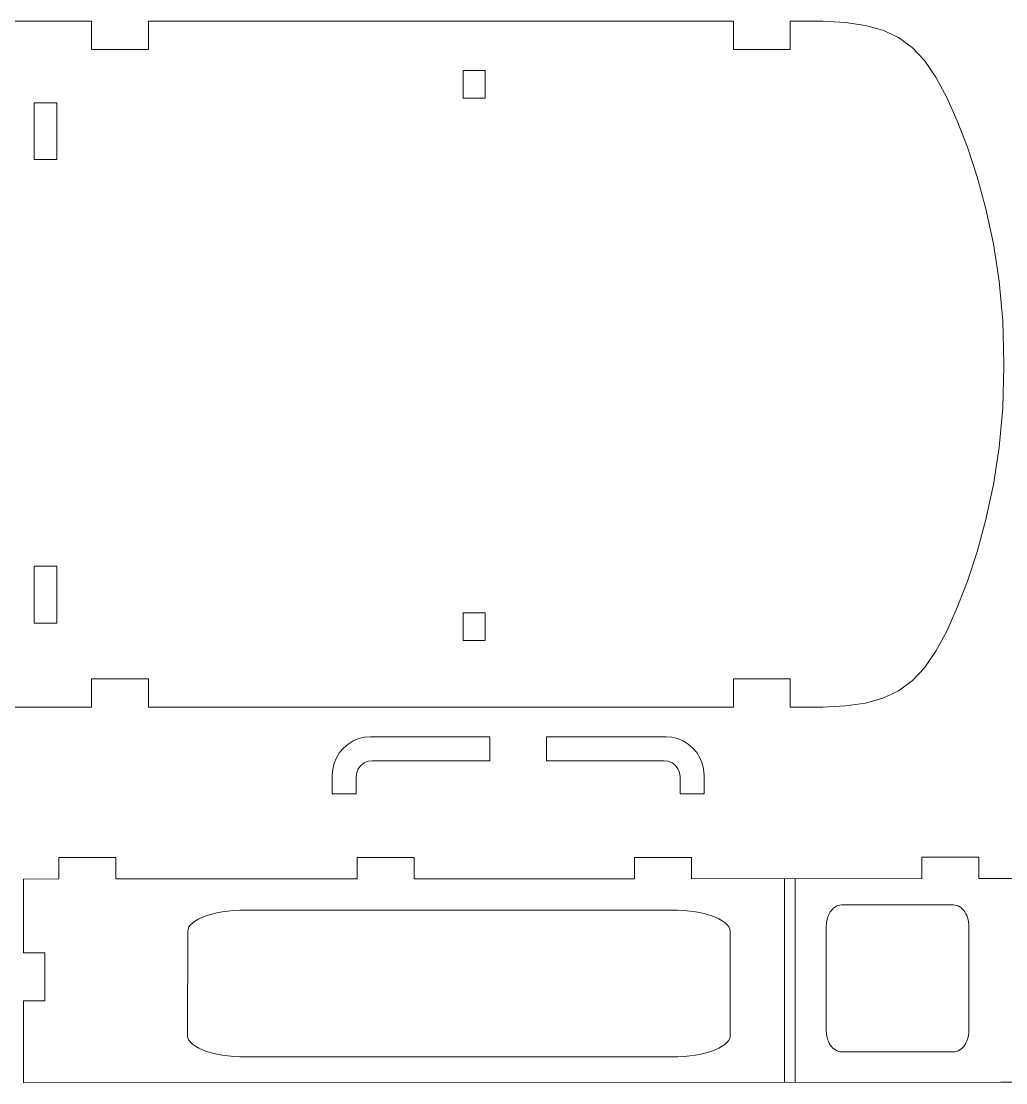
# Model space of a CAD drawing. Header units: millimetres. Extents: x -516 to 519, y -297 to 340.
# Drawn here: x -392.2 to -253.6, y -85 to 64.5 of the extents above; entities that cross this region are included whole.
import ezdxf

# ---------------------------------------------------------------- set-up
doc = ezdxf.new("R2010")
doc.units = ezdxf.units.MM
doc.header["$MEASUREMENT"] = 0
doc.layers.add('layer 1', color=7, linetype='Continuous')

msp = doc.modelspace()

# ---------------------------------------------------------------- linework, layer by layer
at = {"layer": 'layer 1', "color": 250, "lineweight": 18}
for points, knots in [([(-508.1691, 16.2248), (-508.1691, 16.2248), (-508.1691, 22.1066), (-508.1691, 22.1066), (-508.1691, 22.1066), (-508.1691, 61.4544), (-508.1691, 61.4544), (-508.1691, 61.4544), (-508.1111, 62.0399), (-508.1111, 62.0399), (-508.1111, 62.0399), (-507.9389, 62.603), (-507.9389, 62.603), (-507.9389, 62.603), (-507.6595, 63.1219), (-507.6595, 63.1219), (-507.6595, 63.1219), (-507.2834, 63.5767), (-507.2834, 63.5767), (-507.2834, 63.5767), (-506.8252, 63.9497), (-506.8252, 63.9497), (-506.8252, 63.9497), (-506.303, 64.2275), (-506.303, 64.2275), (-506.303, 64.2275), (-505.7356, 64.398), (-505.7356, 64.398), (-505.7356, 64.398), (-505.1462, 64.4559), (-505.1462, 64.4559), (-505.1462, 64.4559), (-503.7791, 64.4559), (-503.7791, 64.4559), (-503.7791, 64.4559), (-503.7692, 61.4795), (-503.7692, 61.4795), (-503.7692, 61.4795), (-495.7641, 61.4759), (-495.7641, 61.4759), (-495.7641, 61.4759), (-495.7671, 64.4559), (-495.7671, 64.4559), (-495.7671, 64.4559), (-461.8001, 64.4559), (-461.8001, 64.4559), (-461.8001, 64.4559), (-461.7601, 61.507), (-461.7601, 61.507), (-461.7601, 61.507), (-453.7517, 61.4939), (-453.7517, 61.4939), (-453.7517, 61.4939), (-453.7251, 64.4559), (-453.7251, 64.4559), (-453.7251, 64.4559), (-422.7191, 64.4559), (-422.7191, 64.4559), (-422.7191, 64.4559), (-422.759, 61.467), (-422.759, 61.467), (-422.759, 61.467), (-414.7544, 61.487), (-414.7544, 61.487), (-414.7544, 61.487), (-414.7541, 64.4559), (-414.7541, 64.4559), (-414.7541, 64.4559), (-382.277, 64.4559), (-382.277, 64.4559), (-382.277, 64.4559), (-382.277, 60.4654), (-382.277, 60.4654), (-382.277, 60.4654), (-374.2727, 60.4654), (-374.2727, 60.4654), (-374.2727, 60.4654), (-374.2727, 64.4559), (-374.2727, 64.4559), (-374.2727, 64.4559), (-291.9163, 64.4559), (-291.9163, 64.4559), (-291.9163, 64.4559), (-291.9163, 60.4654), (-291.9163, 60.4654), (-291.9163, 60.4654), (-283.9121, 60.4654), (-283.9121, 60.4654), (-283.9121, 60.4654), (-283.9121, 64.4559), (-283.9121, 64.4559), (-283.9121, 64.4559), (-279.3217, 64.4559), (-279.3217, 64.4559), (-279.3217, 64.4559), (-276.1256, 64.2799), (-276.1256, 64.2799), (-276.1256, 64.2799), (-273.324, 63.8716), (-273.324, 63.8716), (-273.324, 63.8716), (-270.8643, 63.1804), (-270.8643, 63.1804), (-270.8643, 63.1804), (-268.6949, 62.1571), (-268.6949, 62.1571), (-268.6949, 62.1571), (-266.7632, 60.7507), (-266.7632, 60.7507), (-266.7632, 60.7507), (-265.018, 58.9115), (-265.018, 58.9115), (-265.018, 58.9115), (-263.4064, 56.5896), (-263.4064, 56.5896), (-263.4064, 56.5896), (-261.8766, 53.734), (-261.8766, 53.734), (-261.8766, 53.734), (-260.4019, 50.4405), (-260.4019, 50.4405), (-260.4019, 50.4405), (-258.9575, 46.7102), (-258.9575, 46.7102), (-258.9575, 46.7102), (-257.5951, 42.5659), (-257.5951, 42.5659), (-257.5951, 42.5659), (-256.366, 38.0296), (-256.366, 38.0296), (-256.366, 38.0296), (-255.3234, 33.1253), (-255.3234, 33.1253), (-255.3234, 33.1253), (-254.5192, 27.8756), (-254.5192, 27.8756), (-254.5192, 27.8756), (-254.0047, 22.3033), (-254.0047, 22.3033), (-254.0047, 22.3033), (-253.833, 16.4314), (-253.833, 16.4314), (-253.833, 16.4314), (-253.8405, 16.1739), (-253.8405, 16.1739)], [0, 0, 0, 0, 0.02083333, 0.02083333, 0.02083333, 0.04166667, 0.04166667, 0.04166667, 0.0625, 0.0625, 0.0625, 0.08333333, 0.08333333, 0.08333333, 0.10416667, 0.10416667, 0.10416667, 0.125, 0.125, 0.125, 0.14583333, 0.14583333, 0.14583333, 0.16666667, 0.16666667, 0.16666667, 0.1875, 0.1875, 0.1875, 0.20833333, 0.20833333, 0.20833333, 0.22916667, 0.22916667, 0.22916667, 0.25, 0.25, 0.25, 0.27083333, 0.27083333, 0.27083333, 0.29166667, 0.29166667, 0.29166667, 0.3125, 0.3125, 0.3125, 0.33333333, 0.33333333, 0.33333333, 0.35416667, 0.35416667, 0.35416667, 0.375, 0.375, 0.375, 0.39583333, 0.39583333, 0.39583333, 0.41666667, 0.41666667, 0.41666667, 0.4375, 0.4375, 0.4375, 0.45833333, 0.45833333, 0.45833333, 0.47916667, 0.47916667, 0.47916667, 0.5, 0.5, 0.5, 0.52083333, 0.52083333, 0.52083333, 0.54166667, 0.54166667, 0.54166667, 0.5625, 0.5625, 0.5625, 0.58333333, 0.58333333, 0.58333333, 0.60416667, 0.60416667, 0.60416667, 0.625, 0.625, 0.625, 0.64583333, 0.64583333, 0.64583333, 0.66666667, 0.66666667, 0.66666667, 0.6875, 0.6875, 0.6875, 0.70833333, 0.70833333, 0.70833333, 0.72916667, 0.72916667, 0.72916667, 0.75, 0.75, 0.75, 0.77083333, 0.77083333, 0.77083333, 0.79166667, 0.79166667, 0.79166667, 0.8125, 0.8125, 0.8125, 0.83333333, 0.83333333, 0.83333333, 0.85416667, 0.85416667, 0.85416667, 0.875, 0.875, 0.875, 0.89583333, 0.89583333, 0.89583333, 0.91666667, 0.91666667, 0.91666667, 0.9375, 0.9375, 0.9375, 0.95833333, 0.95833333, 0.95833333, 0.97916667, 0.97916667, 0.97916667, 1, 1, 1, 1]), ([(-329.9691, 57.5096), (-329.9691, 57.5096), (-326.8691, 57.5096), (-326.8691, 57.5096), (-326.8691, 57.5096), (-326.8691, 53.6186), (-326.8691, 53.6186), (-326.8691, 53.6186), (-329.9691, 53.6186), (-329.9691, 53.6186), (-329.9691, 53.6186), (-329.9691, 57.5096), (-329.9691, 57.5096)], [0, 0, 0, 0, 0.25, 0.25, 0.25, 0.5, 0.5, 0.5, 0.75, 0.75, 0.75, 1, 1, 1, 1]), ([(-390.3521, 52.9794), (-390.3521, 52.9794), (-390.3521, 44.9757), (-390.3521, 44.9757), (-390.3521, 44.9757), (-387.152, 44.9757), (-387.152, 44.9757), (-387.152, 44.9757), (-387.152, 52.9794), (-387.152, 52.9794), (-387.152, 52.9794), (-390.3521, 52.9794), (-390.3521, 52.9794)], [0, 0, 0, 0, 0.25, 0.25, 0.25, 0.5, 0.5, 0.5, 0.75, 0.75, 0.75, 1, 1, 1, 1]), ([(-390.3521, 52.9794), (-390.3521, 52.9794), (-390.3521, 44.9757), (-390.3521, 44.9757), (-390.3521, 44.9757), (-387.152, 44.9757), (-387.152, 44.9757), (-387.152, 44.9757), (-387.152, 52.9794), (-387.152, 52.9794), (-387.152, 52.9794), (-390.3521, 52.9794), (-390.3521, 52.9794)], [0, 0, 0, 0, 0.25, 0.25, 0.25, 0.5, 0.5, 0.5, 0.75, 0.75, 0.75, 1, 1, 1, 1]), ([(-253.8405, 16.1739), (-253.8405, 16.1739), (-253.833, 15.9161), (-253.833, 15.9161), (-253.833, 15.9161), (-254.0046, 10.0443), (-254.0046, 10.0443), (-254.0046, 10.0443), (-254.5191, 4.472), (-254.5191, 4.472), (-254.5191, 4.472), (-255.3233, -0.7778), (-255.3233, -0.7778), (-255.3233, -0.7778), (-256.3659, -5.682), (-256.3659, -5.682), (-256.3659, -5.682), (-257.595, -10.2183), (-257.595, -10.2183), (-257.595, -10.2183), (-258.9574, -14.3626), (-258.9574, -14.3626), (-258.9574, -14.3626), (-260.4018, -18.093), (-260.4018, -18.093), (-260.4018, -18.093), (-261.8765, -21.3865), (-261.8765, -21.3865), (-261.8765, -21.3865), (-263.4064, -24.242), (-263.4064, -24.242), (-263.4064, -24.242), (-265.0179, -26.564), (-265.0179, -26.564), (-265.0179, -26.564), (-266.7631, -28.4032), (-266.7631, -28.4032), (-266.7631, -28.4032), (-268.6948, -29.8095), (-268.6948, -29.8095), (-268.6948, -29.8095), (-270.8642, -30.8329), (-270.8642, -30.8329), (-270.8642, -30.8329), (-273.324, -31.524), (-273.324, -31.524), (-273.324, -31.524), (-276.1255, -31.9324), (-276.1255, -31.9324), (-276.1255, -31.9324), (-279.3216, -32.1084), (-279.3216, -32.1084), (-279.3216, -32.1084), (-283.9121, -32.1084), (-283.9121, -32.1084), (-283.9121, -32.1084), (-283.9121, -28.1179), (-283.9121, -28.1179), (-283.9121, -28.1179), (-291.9163, -28.1179), (-291.9163, -28.1179), (-291.9163, -28.1179), (-291.9163, -32.1084), (-291.9163, -32.1084), (-291.9163, -32.1084), (-374.2727, -32.1084), (-374.2727, -32.1084), (-374.2727, -32.1084), (-374.2727, -28.1179), (-374.2727, -28.1179), (-374.2727, -28.1179), (-382.2769, -28.1179), (-382.2769, -28.1179), (-382.2769, -28.1179), (-382.2769, -32.1084), (-382.2769, -32.1084), (-382.2769, -32.1084), (-414.754, -32.1084), (-414.754, -32.1084), (-414.754, -32.1084), (-414.7544, -29.1394), (-414.7544, -29.1394), (-414.7544, -29.1394), (-422.759, -29.1194), (-422.759, -29.1194), (-422.759, -29.1194), (-422.7191, -32.1084), (-422.7191, -32.1084), (-422.7191, -32.1084), (-453.7251, -32.1084), (-453.7251, -32.1084), (-453.7251, -32.1084), (-453.7517, -29.1464), (-453.7517, -29.1464), (-453.7517, -29.1464), (-461.76, -29.1594), (-461.76, -29.1594), (-461.76, -29.1594), (-461.8001, -32.1084), (-461.8001, -32.1084), (-461.8001, -32.1084), (-495.7671, -32.1084), (-495.7671, -32.1084), (-495.7671, -32.1084), (-495.7641, -29.1284), (-495.7641, -29.1284), (-495.7641, -29.1284), (-503.7692, -29.1319), (-503.7692, -29.1319), (-503.7692, -29.1319), (-503.779, -32.1084), (-503.779, -32.1084), (-503.779, -32.1084), (-505.1462, -32.1084), (-505.1462, -32.1084), (-505.1462, -32.1084), (-505.7356, -32.0505), (-505.7356, -32.0505), (-505.7356, -32.0505), (-506.303, -31.88), (-506.303, -31.88), (-506.303, -31.88), (-506.8252, -31.6021), (-506.8252, -31.6021), (-506.8252, -31.6021), (-507.2834, -31.2292), (-507.2834, -31.2292), (-507.2834, -31.2292), (-507.6595, -30.7744), (-507.6595, -30.7744), (-507.6595, -30.7744), (-507.9389, -30.2555), (-507.9389, -30.2555), (-507.9389, -30.2555), (-508.1111, -29.6924), (-508.1111, -29.6924), (-508.1111, -29.6924), (-508.1691, -29.1069), (-508.1691, -29.1069), (-508.1691, -29.1069), (-508.1691, 10.2409), (-508.1691, 10.2409), (-508.1691, 10.2409), (-508.1691, 16.1228), (-508.1691, 16.1228)], [0, 0, 0, 0, 0.02083333, 0.02083333, 0.02083333, 0.04166667, 0.04166667, 0.04166667, 0.0625, 0.0625, 0.0625, 0.08333333, 0.08333333, 0.08333333, 0.10416667, 0.10416667, 0.10416667, 0.125, 0.125, 0.125, 0.14583333, 0.14583333, 0.14583333, 0.16666667, 0.16666667, 0.16666667, 0.1875, 0.1875, 0.1875, 0.20833333, 0.20833333, 0.20833333, 0.22916667, 0.22916667, 0.22916667, 0.25, 0.25, 0.25, 0.27083333, 0.27083333, 0.27083333, 0.29166667, 0.29166667, 0.29166667, 0.3125, 0.3125, 0.3125, 0.33333333, 0.33333333, 0.33333333, 0.35416667, 0.35416667, 0.35416667, 0.375, 0.375, 0.375, 0.39583333, 0.39583333, 0.39583333, 0.41666667, 0.41666667, 0.41666667, 0.4375, 0.4375, 0.4375, 0.45833333, 0.45833333, 0.45833333, 0.47916667, 0.47916667, 0.47916667, 0.5, 0.5, 0.5, 0.52083333, 0.52083333, 0.52083333, 0.54166667, 0.54166667, 0.54166667, 0.5625, 0.5625, 0.5625, 0.58333333, 0.58333333, 0.58333333, 0.60416667, 0.60416667, 0.60416667, 0.625, 0.625, 0.625, 0.64583333, 0.64583333, 0.64583333, 0.66666667, 0.66666667, 0.66666667, 0.6875, 0.6875, 0.6875, 0.70833333, 0.70833333, 0.70833333, 0.72916667, 0.72916667, 0.72916667, 0.75, 0.75, 0.75, 0.77083333, 0.77083333, 0.77083333, 0.79166667, 0.79166667, 0.79166667, 0.8125, 0.8125, 0.8125, 0.83333333, 0.83333333, 0.83333333, 0.85416667, 0.85416667, 0.85416667, 0.875, 0.875, 0.875, 0.89583333, 0.89583333, 0.89583333, 0.91666667, 0.91666667, 0.91666667, 0.9375, 0.9375, 0.9375, 0.95833333, 0.95833333, 0.95833333, 0.97916667, 0.97916667, 0.97916667, 1, 1, 1, 1]), ([(-390.3521, -20.2825), (-390.3521, -20.2825), (-387.152, -20.2825), (-387.152, -20.2825), (-387.152, -20.2825), (-387.152, -12.2784), (-387.152, -12.2784), (-387.152, -12.2784), (-390.3521, -12.2784), (-390.3521, -12.2784), (-390.3521, -12.2784), (-390.3521, -20.2825), (-390.3521, -20.2825)], [0, 0, 0, 0, 0.25, 0.25, 0.25, 0.5, 0.5, 0.5, 0.75, 0.75, 0.75, 1, 1, 1, 1]), ([(-390.3521, -20.2825), (-390.3521, -20.2825), (-387.152, -20.2825), (-387.152, -20.2825), (-387.152, -20.2825), (-387.152, -12.2784), (-387.152, -12.2784), (-387.152, -12.2784), (-390.3521, -12.2784), (-390.3521, -12.2784), (-390.3521, -12.2784), (-390.3521, -20.2825), (-390.3521, -20.2825)], [0, 0, 0, 0, 0.25, 0.25, 0.25, 0.5, 0.5, 0.5, 0.75, 0.75, 0.75, 1, 1, 1, 1]), ([(-329.9691, -18.827), (-329.9691, -18.827), (-326.8691, -18.827), (-326.8691, -18.827), (-326.8691, -18.827), (-326.8691, -22.718), (-326.8691, -22.718), (-326.8691, -22.718), (-329.9691, -22.718), (-329.9691, -22.718), (-329.9691, -22.718), (-329.9691, -18.827), (-329.9691, -18.827)], [0, 0, 0, 0, 0.25, 0.25, 0.25, 0.5, 0.5, 0.5, 0.75, 0.75, 0.75, 1, 1, 1, 1]), ([(-348.3931, -44.2947), (-348.3931, -44.2947), (-348.3931, -41.6747), (-348.3931, -41.6747), (-348.3931, -41.6747), (-348.3265, -40.8301), (-348.3265, -40.8301), (-348.3265, -40.8301), (-348.129, -40.0062), (-348.129, -40.0062), (-348.129, -40.0062), (-347.8044, -39.2237), (-347.8044, -39.2237), (-347.8044, -39.2237), (-347.3621, -38.5015), (-347.3621, -38.5015), (-347.3621, -38.5015), (-346.8114, -37.8569), (-346.8114, -37.8569), (-346.8114, -37.8569), (-346.1675, -37.3069), (-346.1675, -37.3069), (-346.1675, -37.3069), (-345.4451, -36.864), (-345.4451, -36.864), (-345.4451, -36.864), (-344.6623, -36.5398), (-344.6623, -36.5398), (-344.6623, -36.5398), (-343.8383, -36.3419), (-343.8383, -36.3419), (-343.8383, -36.3419), (-342.9936, -36.2752), (-342.9936, -36.2752), (-342.9936, -36.2752), (-326.2177, -36.2752), (-326.2177, -36.2752), (-326.2177, -36.2752), (-326.2177, -39.6502), (-326.2177, -39.6502), (-326.2177, -39.6502), (-342.7689, -39.6502), (-342.7689, -39.6502), (-342.7689, -39.6502), (-343.3512, -39.7268), (-343.3512, -39.7268), (-343.3512, -39.7268), (-343.8936, -39.9515), (-343.8936, -39.9515), (-343.8936, -39.9515), (-344.3593, -40.309), (-344.3593, -40.309), (-344.3593, -40.309), (-344.7169, -40.7749), (-344.7169, -40.7749), (-344.7169, -40.7749), (-344.9416, -41.3178), (-344.9416, -41.3178), (-344.9416, -41.3178), (-345.0188, -41.9001), (-345.0188, -41.9001), (-345.0188, -41.9001), (-345.0188, -44.2947), (-345.0188, -44.2947), (-345.0188, -44.2947), (-348.3931, -44.2947), (-348.3931, -44.2947)], [0, 0, 0, 0, 0.04545455, 0.04545455, 0.04545455, 0.09090909, 0.09090909, 0.09090909, 0.13636364, 0.13636364, 0.13636364, 0.18181818, 0.18181818, 0.18181818, 0.22727273, 0.22727273, 0.22727273, 0.27272727, 0.27272727, 0.27272727, 0.31818182, 0.31818182, 0.31818182, 0.36363636, 0.36363636, 0.36363636, 0.40909091, 0.40909091, 0.40909091, 0.45454545, 0.45454545, 0.45454545, 0.5, 0.5, 0.5, 0.54545455, 0.54545455, 0.54545455, 0.59090909, 0.59090909, 0.59090909, 0.63636364, 0.63636364, 0.63636364, 0.68181818, 0.68181818, 0.68181818, 0.72727273, 0.72727273, 0.72727273, 0.77272727, 0.77272727, 0.77272727, 0.81818182, 0.81818182, 0.81818182, 0.86363636, 0.86363636, 0.86363636, 0.90909091, 0.90909091, 0.90909091, 0.95454545, 0.95454545, 0.95454545, 1, 1, 1, 1]), ([(-318.2176, -39.6496), (-318.2176, -39.6496), (-318.2176, -36.2752), (-318.2176, -36.2752), (-318.2176, -36.2752), (-301.4415, -36.2752), (-301.4415, -36.2752), (-301.4415, -36.2752), (-300.5969, -36.3419), (-300.5969, -36.3419), (-300.5969, -36.3419), (-299.7735, -36.5398), (-299.7735, -36.5398), (-299.7735, -36.5398), (-298.9905, -36.864), (-298.9905, -36.864), (-298.9905, -36.864), (-298.2683, -37.3063), (-298.2683, -37.3063), (-298.2683, -37.3063), (-297.6237, -37.8569), (-297.6237, -37.8569), (-297.6237, -37.8569), (-297.0737, -38.5009), (-297.0737, -38.5009), (-297.0737, -38.5009), (-296.6308, -39.2232), (-296.6308, -39.2232), (-296.6308, -39.2232), (-296.3066, -40.006), (-296.3066, -40.006), (-296.3066, -40.006), (-296.1086, -40.8301), (-296.1086, -40.8301), (-296.1086, -40.8301), (-296.0426, -41.6747), (-296.0426, -41.6747), (-296.0426, -41.6747), (-296.0426, -44.2947), (-296.0426, -44.2947), (-296.0426, -44.2947), (-299.417, -44.2947), (-299.417, -44.2947), (-299.417, -44.2947), (-299.417, -41.8994), (-299.417, -41.8994), (-299.417, -41.8994), (-299.4936, -41.3172), (-299.4936, -41.3172), (-299.4936, -41.3172), (-299.7183, -40.7747), (-299.7183, -40.7747), (-299.7183, -40.7747), (-300.0758, -40.309), (-300.0758, -40.309), (-300.0758, -40.309), (-300.5417, -39.9515), (-300.5417, -39.9515), (-300.5417, -39.9515), (-301.0846, -39.7268), (-301.0846, -39.7268), (-301.0846, -39.7268), (-301.6668, -39.6496), (-301.6668, -39.6496), (-301.6668, -39.6496), (-318.2176, -39.6496), (-318.2176, -39.6496)], [0, 0, 0, 0, 0.04545455, 0.04545455, 0.04545455, 0.09090909, 0.09090909, 0.09090909, 0.13636364, 0.13636364, 0.13636364, 0.18181818, 0.18181818, 0.18181818, 0.22727273, 0.22727273, 0.22727273, 0.27272727, 0.27272727, 0.27272727, 0.31818182, 0.31818182, 0.31818182, 0.36363636, 0.36363636, 0.36363636, 0.40909091, 0.40909091, 0.40909091, 0.45454545, 0.45454545, 0.45454545, 0.5, 0.5, 0.5, 0.54545455, 0.54545455, 0.54545455, 0.59090909, 0.59090909, 0.59090909, 0.63636364, 0.63636364, 0.63636364, 0.68181818, 0.68181818, 0.68181818, 0.72727273, 0.72727273, 0.72727273, 0.77272727, 0.77272727, 0.77272727, 0.81818182, 0.81818182, 0.81818182, 0.86363636, 0.86363636, 0.86363636, 0.90909091, 0.90909091, 0.90909091, 0.95454545, 0.95454545, 0.95454545, 1, 1, 1, 1]), ([(-378.8721, -56.2882), (-378.8721, -56.2882), (-378.8721, -53.2702), (-378.8721, -53.2702), (-378.8721, -53.2702), (-386.8891, -53.2702), (-386.8891, -53.2702), (-386.8891, -53.2702), (-386.8891, -56.2882), (-386.8891, -56.2882), (-386.8891, -56.2882), (-391.8343, -56.2984), (-391.8343, -56.2984), (-391.8343, -56.2984), (-391.8343, -66.7071), (-391.8343, -66.7071), (-391.8343, -66.7071), (-388.8328, -66.7071), (-388.8328, -66.7071), (-388.8328, -66.7071), (-388.8328, -73.456), (-388.8328, -73.456), (-388.8328, -73.456), (-391.8343, -73.456), (-391.8343, -73.456), (-391.8343, -73.456), (-391.8343, -84.9802), (-391.8343, -84.9802), (-391.8343, -84.9802), (-254.2517, -84.9182), (-254.2517, -84.9182), (-254.2517, -84.9182), (-252.7509, -84.9182), (-252.7509, -84.9182), (-252.7509, -84.9182), (-216.7567, -84.9182), (-216.7567, -84.9182), (-216.7567, -84.9182), (-215.2566, -84.9182), (-215.2566, -84.9182), (-215.2566, -84.9182), (-212.8524, -84.9182), (-212.8524, -84.9182), (-212.8524, -84.9182), (-211.3517, -84.9182), (-211.3517, -84.9182), (-211.3517, -84.9182), (-144.7294, -84.6252), (-144.7294, -84.6252), (-144.7294, -84.6252), (-144.7294, -82.2332), (-144.7294, -82.2332), (-144.7294, -82.2332), (-149.0518, -73.3701), (-149.0518, -73.3701), (-149.0518, -73.3701), (-151.3098, -74.5176), (-151.3098, -74.5176), (-151.3098, -74.5176), (-153.9412, -69.1218), (-153.9412, -69.1218), (-153.9412, -69.1218), (-151.6839, -67.9743), (-151.6839, -67.9743), (-151.6839, -67.9743), (-157.5515, -55.9434), (-157.5515, -55.9434), (-157.5515, -55.9434), (-167.0181, -56.2364), (-167.0181, -56.2364), (-167.0181, -56.2364), (-167.0181, -53.2349), (-167.0181, -53.2349), (-167.0181, -53.2349), (-175.0224, -53.2349), (-175.0224, -53.2349), (-175.0224, -53.2349), (-175.0224, -56.2364), (-175.0224, -56.2364), (-175.0224, -56.2364), (-211.3517, -56.2364), (-211.3517, -56.2364), (-211.3517, -56.2364), (-212.8524, -56.2364), (-212.8524, -56.2364), (-212.8524, -56.2364), (-215.2566, -56.2364), (-215.2566, -56.2364), (-215.2566, -56.2364), (-216.7567, -56.2364), (-216.7567, -56.2364), (-216.7567, -56.2364), (-252.7509, -56.2364), (-252.7509, -56.2364), (-252.7509, -56.2364), (-254.2517, -56.2364), (-254.2517, -56.2364), (-254.2517, -56.2364), (-257.3784, -56.2364), (-257.3784, -56.2364), (-257.3784, -56.2364), (-257.3784, -53.2349), (-257.3784, -53.2349), (-257.3784, -53.2349), (-265.3826, -53.2349), (-265.3826, -53.2349), (-265.3826, -53.2349), (-265.3826, -56.2364), (-265.3826, -56.2364), (-265.3826, -56.2364), (-297.8381, -56.2882), (-297.8381, -56.2882)], [0, 0, 0, 0, 0.02702703, 0.02702703, 0.02702703, 0.05405405, 0.05405405, 0.05405405, 0.08108108, 0.08108108, 0.08108108, 0.10810811, 0.10810811, 0.10810811, 0.13513514, 0.13513514, 0.13513514, 0.16216216, 0.16216216, 0.16216216, 0.18918919, 0.18918919, 0.18918919, 0.21621622, 0.21621622, 0.21621622, 0.24324324, 0.24324324, 0.24324324, 0.27027027, 0.27027027, 0.27027027, 0.2972973, 0.2972973, 0.2972973, 0.32432432, 0.32432432, 0.32432432, 0.35135135, 0.35135135, 0.35135135, 0.37837838, 0.37837838, 0.37837838, 0.40540541, 0.40540541, 0.40540541, 0.43243243, 0.43243243, 0.43243243, 0.45945946, 0.45945946, 0.45945946, 0.48648649, 0.48648649, 0.48648649, 0.51351351, 0.51351351, 0.51351351, 0.54054054, 0.54054054, 0.54054054, 0.56756757, 0.56756757, 0.56756757, 0.59459459, 0.59459459, 0.59459459, 0.62162162, 0.62162162, 0.62162162, 0.64864865, 0.64864865, 0.64864865, 0.67567568, 0.67567568, 0.67567568, 0.7027027, 0.7027027, 0.7027027, 0.72972973, 0.72972973, 0.72972973, 0.75675676, 0.75675676, 0.75675676, 0.78378378, 0.78378378, 0.78378378, 0.81081081, 0.81081081, 0.81081081, 0.83783784, 0.83783784, 0.83783784, 0.86486486, 0.86486486, 0.86486486, 0.89189189, 0.89189189, 0.89189189, 0.91891892, 0.91891892, 0.91891892, 0.94594595, 0.94594595, 0.94594595, 0.97297297, 0.97297297, 0.97297297, 1, 1, 1, 1]), ([(-336.8551, -56.2882), (-336.8551, -56.2882), (-336.8551, -53.2702), (-336.8551, -53.2702), (-336.8551, -53.2702), (-344.8721, -53.2702), (-344.8721, -53.2702), (-344.8721, -53.2702), (-344.8721, -56.2882), (-344.8721, -56.2882), (-344.8721, -56.2882), (-378.6698, -56.2919), (-378.6698, -56.2919)], [0, 0, 0, 0, 0.25, 0.25, 0.25, 0.5, 0.5, 0.5, 0.75, 0.75, 0.75, 1, 1, 1, 1]), ([(-297.8381, -56.2882), (-297.8381, -56.2882), (-297.8381, -53.2702), (-297.8381, -53.2702), (-297.8381, -53.2702), (-305.8551, -53.2702), (-305.8551, -53.2702), (-305.8551, -53.2702), (-305.8551, -56.2882), (-305.8551, -56.2882), (-305.8551, -56.2882), (-336.7479, -56.2714), (-336.7479, -56.2714)], [0, 0, 0, 0, 0.25, 0.25, 0.25, 0.5, 0.5, 0.5, 0.75, 0.75, 0.75, 1, 1, 1, 1]), ([(-292.3853, -63.6751), (-292.3853, -63.6751), (-292.3957, -78.6621), (-292.3957, -78.6621), (-292.3957, -78.6621), (-292.5749, -78.9738), (-292.5749, -78.9738), (-292.5749, -78.9738), (-292.7967, -79.2772), (-292.7967, -79.2772), (-292.7967, -79.2772), (-293.1041, -79.5704), (-293.1041, -79.5704), (-293.1041, -79.5704), (-293.4933, -79.8503), (-293.4933, -79.8503), (-293.4933, -79.8503), (-293.96, -80.1138), (-293.96, -80.1138), (-293.96, -80.1138), (-294.5, -80.3583), (-294.5, -80.3583), (-294.5, -80.3583), (-295.1053, -80.5802), (-295.1053, -80.5802), (-295.1053, -80.5802), (-295.7719, -80.7775), (-295.7719, -80.7775), (-295.7719, -80.7775), (-296.4909, -80.9487), (-296.4909, -80.9487), (-296.4909, -80.9487), (-297.2545, -81.0914), (-297.2545, -81.0914), (-297.2545, -81.0914), (-298.0539, -81.2039), (-298.0539, -81.2039), (-298.0539, -81.2039), (-298.8814, -81.2849), (-298.8814, -81.2849), (-298.8814, -81.2849), (-299.7281, -81.3341), (-299.7281, -81.3341), (-299.7281, -81.3341), (-300.5843, -81.3505), (-300.5843, -81.3505), (-300.5843, -81.3505), (-360.5576, -81.3456), (-360.5576, -81.3456), (-360.5576, -81.3456), (-361.4124, -81.3285), (-361.4124, -81.3285), (-361.4124, -81.3285), (-362.2593, -81.2795), (-362.2593, -81.2795), (-362.2593, -81.2795), (-363.0866, -81.1985), (-363.0866, -81.1985), (-363.0866, -81.1985), (-363.8861, -81.0859), (-363.8861, -81.0859), (-363.8861, -81.0859), (-364.6501, -80.9432), (-364.6501, -80.9432), (-364.6501, -80.9432), (-365.3685, -80.7715), (-365.3685, -80.7715), (-365.3685, -80.7715), (-366.0352, -80.5742), (-366.0352, -80.5742), (-366.0352, -80.5742), (-366.6407, -80.3516), (-366.6407, -80.3516), (-366.6407, -80.3516), (-367.1792, -80.1077), (-367.1792, -80.1077), (-367.1792, -80.1077), (-367.6459, -79.8444), (-367.6459, -79.8444), (-367.6459, -79.8444), (-368.0351, -79.5643), (-368.0351, -79.5643), (-368.0351, -79.5643), (-368.3423, -79.2707), (-368.3423, -79.2707), (-368.3423, -79.2707), (-368.5629, -78.9674), (-368.5629, -78.9674), (-368.5629, -78.9674), (-368.6971, -78.6567), (-368.6971, -78.6567), (-368.6971, -78.6567), (-368.7421, -78.3435), (-368.7421, -78.3435), (-368.7421, -78.3435), (-368.7331, -63.6687), (-368.7331, -63.6687), (-368.7331, -63.6687), (-368.6884, -63.3548), (-368.6884, -63.3548), (-368.6884, -63.3548), (-368.5538, -63.0447), (-368.5538, -63.0447), (-368.5538, -63.0447), (-368.3318, -62.7413), (-368.3318, -62.7413), (-368.3318, -62.7413), (-368.0247, -62.4477), (-368.0247, -62.4477), (-368.0247, -62.4477), (-367.6352, -62.1678), (-367.6352, -62.1678), (-367.6352, -62.1678), (-367.1685, -61.9047), (-367.1685, -61.9047), (-367.1685, -61.9047), (-366.6288, -61.6604), (-366.6288, -61.6604), (-366.6288, -61.6604), (-366.0218, -61.4384), (-366.0218, -61.4384), (-366.0218, -61.4384), (-365.3569, -61.2406), (-365.3569, -61.2406), (-365.3569, -61.2406), (-364.6378, -61.0695), (-364.6378, -61.0695), (-364.6378, -61.0695), (-363.8743, -60.9271), (-363.8743, -60.9271), (-363.8743, -60.9271), (-363.0736, -60.8146), (-363.0736, -60.8146), (-363.0736, -60.8146), (-362.2459, -60.7332), (-362.2459, -60.7332), (-362.2459, -60.7332), (-361.4004, -60.684), (-361.4004, -60.684), (-361.4004, -60.684), (-360.5445, -60.668), (-360.5445, -60.668), (-360.5445, -60.668), (-300.5712, -60.6729), (-300.5712, -60.6729), (-300.5712, -60.6729), (-299.7151, -60.6894), (-299.7151, -60.6894), (-299.7151, -60.6894), (-298.8692, -60.7386), (-298.8692, -60.7386), (-298.8692, -60.7386), (-298.0416, -60.82), (-298.0416, -60.82), (-298.0416, -60.82), (-297.2408, -60.9328), (-297.2408, -60.9328), (-297.2408, -60.9328), (-296.4774, -61.0753), (-296.4774, -61.0753), (-296.4774, -61.0753), (-295.7584, -61.2466), (-295.7584, -61.2466), (-295.7584, -61.2466), (-295.0934, -61.4445), (-295.0934, -61.4445), (-295.0934, -61.4445), (-294.4881, -61.6664), (-294.4881, -61.6664), (-294.4881, -61.6664), (-293.9483, -61.9108), (-293.9483, -61.9108), (-293.9483, -61.9108), (-293.481, -62.1743), (-293.481, -62.1743), (-293.481, -62.1743), (-293.0934, -62.4541), (-293.0934, -62.4541), (-293.0934, -62.4541), (-292.7866, -62.7478), (-292.7866, -62.7478), (-292.7866, -62.7478), (-292.5643, -63.0513), (-292.5643, -63.0513), (-292.5643, -63.0513), (-292.4298, -63.3612), (-292.4298, -63.3612), (-292.4298, -63.3612), (-292.3853, -63.6751), (-292.3853, -63.6751)], [0, 0, 0, 0, 0.01587302, 0.01587302, 0.01587302, 0.03174603, 0.03174603, 0.03174603, 0.04761905, 0.04761905, 0.04761905, 0.06349206, 0.06349206, 0.06349206, 0.07936508, 0.07936508, 0.07936508, 0.0952381, 0.0952381, 0.0952381, 0.11111111, 0.11111111, 0.11111111, 0.12698413, 0.12698413, 0.12698413, 0.14285714, 0.14285714, 0.14285714, 0.15873016, 0.15873016, 0.15873016, 0.17460317, 0.17460317, 0.17460317, 0.19047619, 0.19047619, 0.19047619, 0.20634921, 0.20634921, 0.20634921, 0.22222222, 0.22222222, 0.22222222, 0.23809524, 0.23809524, 0.23809524, 0.25396825, 0.25396825, 0.25396825, 0.26984127, 0.26984127, 0.26984127, 0.28571429, 0.28571429, 0.28571429, 0.3015873, 0.3015873, 0.3015873, 0.31746032, 0.31746032, 0.31746032, 0.33333333, 0.33333333, 0.33333333, 0.34920635, 0.34920635, 0.34920635, 0.36507937, 0.36507937, 0.36507937, 0.38095238, 0.38095238, 0.38095238, 0.3968254, 0.3968254, 0.3968254, 0.41269841, 0.41269841, 0.41269841, 0.42857143, 0.42857143, 0.42857143, 0.44444444, 0.44444444, 0.44444444, 0.46031746, 0.46031746, 0.46031746, 0.47619048, 0.47619048, 0.47619048, 0.49206349, 0.49206349, 0.49206349, 0.50793651, 0.50793651, 0.50793651, 0.52380952, 0.52380952, 0.52380952, 0.53968254, 0.53968254, 0.53968254, 0.55555556, 0.55555556, 0.55555556, 0.57142857, 0.57142857, 0.57142857, 0.58730159, 0.58730159, 0.58730159, 0.6031746, 0.6031746, 0.6031746, 0.61904762, 0.61904762, 0.61904762, 0.63492063, 0.63492063, 0.63492063, 0.65079365, 0.65079365, 0.65079365, 0.66666667, 0.66666667, 0.66666667, 0.68253968, 0.68253968, 0.68253968, 0.6984127, 0.6984127, 0.6984127, 0.71428571, 0.71428571, 0.71428571, 0.73015873, 0.73015873, 0.73015873, 0.74603175, 0.74603175, 0.74603175, 0.76190476, 0.76190476, 0.76190476, 0.77777778, 0.77777778, 0.77777778, 0.79365079, 0.79365079, 0.79365079, 0.80952381, 0.80952381, 0.80952381, 0.82539683, 0.82539683, 0.82539683, 0.84126984, 0.84126984, 0.84126984, 0.85714286, 0.85714286, 0.85714286, 0.87301587, 0.87301587, 0.87301587, 0.88888889, 0.88888889, 0.88888889, 0.9047619, 0.9047619, 0.9047619, 0.92063492, 0.92063492, 0.92063492, 0.93650794, 0.93650794, 0.93650794, 0.95238095, 0.95238095, 0.95238095, 0.96825397, 0.96825397, 0.96825397, 0.98412698, 0.98412698, 0.98412698, 1, 1, 1, 1]), ([(-260.932, -59.9466), (-260.932, -59.9466), (-276.6912, -59.9466), (-276.6912, -59.9466), (-276.6912, -59.9466), (-276.916, -59.963), (-276.916, -59.963), (-276.916, -59.963), (-277.1382, -60.0121), (-277.1382, -60.0121), (-277.1382, -60.0121), (-277.3557, -60.093), (-277.3557, -60.093), (-277.3557, -60.093), (-277.5662, -60.2057), (-277.5662, -60.2057), (-277.5662, -60.2057), (-277.7668, -60.3484), (-277.7668, -60.3484), (-277.7668, -60.3484), (-277.9557, -60.5195), (-277.9557, -60.5195), (-277.9557, -60.5195), (-278.1305, -60.7174), (-278.1305, -60.7174), (-278.1305, -60.7174), (-278.2896, -60.9394), (-278.2896, -60.9394), (-278.2896, -60.9394), (-278.4315, -61.1838), (-278.4315, -61.1838), (-278.4315, -61.1838), (-278.5541, -61.4472), (-278.5541, -61.4472), (-278.5541, -61.4472), (-278.6564, -61.7273), (-278.6564, -61.7273), (-278.6564, -61.7273), (-278.7371, -62.0203), (-278.7371, -62.0203), (-278.7371, -62.0203), (-278.7954, -62.3238), (-278.7954, -62.3238), (-278.7954, -62.3238), (-278.8303, -62.6342), (-278.8303, -62.6342), (-278.8303, -62.6342), (-278.8421, -62.9481), (-278.8421, -62.9481), (-278.8421, -62.9481), (-278.8421, -77.6225), (-278.8421, -77.6225), (-278.8421, -77.6225), (-278.8303, -77.9363), (-278.8303, -77.9363), (-278.8303, -77.9363), (-278.7954, -78.2463), (-278.7954, -78.2463), (-278.7954, -78.2463), (-278.7371, -78.5497), (-278.7371, -78.5497), (-278.7371, -78.5497), (-278.6564, -78.8433), (-278.6564, -78.8433), (-278.6564, -78.8433), (-278.5541, -79.1233), (-278.5541, -79.1233), (-278.5541, -79.1233), (-278.4315, -79.3868), (-278.4315, -79.3868), (-278.4315, -79.3868), (-278.2896, -79.6306), (-278.2896, -79.6306), (-278.2896, -79.6306), (-278.1305, -79.8531), (-278.1305, -79.8531), (-278.1305, -79.8531), (-277.9557, -80.0506), (-277.9557, -80.0506), (-277.9557, -80.0506), (-277.7668, -80.2217), (-277.7668, -80.2217), (-277.7668, -80.2217), (-277.5662, -80.3644), (-277.5662, -80.3644), (-277.5662, -80.3644), (-277.3557, -80.4769), (-277.3557, -80.4769), (-277.3557, -80.4769), (-277.1382, -80.5584), (-277.1382, -80.5584), (-277.1382, -80.5584), (-276.916, -80.6076), (-276.916, -80.6076), (-276.916, -80.6076), (-276.6912, -80.624), (-276.6912, -80.624), (-276.6912, -80.624), (-260.932, -80.624), (-260.932, -80.624), (-260.932, -80.624), (-260.707, -80.6076), (-260.707, -80.6076), (-260.707, -80.6076), (-260.4849, -80.5584), (-260.4849, -80.5584), (-260.4849, -80.5584), (-260.2673, -80.4769), (-260.2673, -80.4769), (-260.2673, -80.4769), (-260.0568, -80.3644), (-260.0568, -80.3644), (-260.0568, -80.3644), (-259.8562, -80.2217), (-259.8562, -80.2217), (-259.8562, -80.2217), (-259.6674, -80.0506), (-259.6674, -80.0506), (-259.6674, -80.0506), (-259.4925, -79.8531), (-259.4925, -79.8531), (-259.4925, -79.8531), (-259.3331, -79.6306), (-259.3331, -79.6306), (-259.3331, -79.6306), (-259.1916, -79.3868), (-259.1916, -79.3868), (-259.1916, -79.3868), (-259.069, -79.1233), (-259.069, -79.1233), (-259.069, -79.1233), (-258.9667, -78.8433), (-258.9667, -78.8433), (-258.9667, -78.8433), (-258.886, -78.5497), (-258.886, -78.5497), (-258.886, -78.5497), (-258.8276, -78.2463), (-258.8276, -78.2463), (-258.8276, -78.2463), (-258.7805, -77.9346), (-258.7805, -77.9346), (-258.7805, -77.9346), (-258.7805, -62.9481), (-258.7805, -62.9481), (-258.7805, -62.9481), (-258.7923, -62.6342), (-258.7923, -62.6342), (-258.7923, -62.6342), (-258.8276, -62.3238), (-258.8276, -62.3238), (-258.8276, -62.3238), (-258.886, -62.0203), (-258.886, -62.0203), (-258.886, -62.0203), (-258.9667, -61.7273), (-258.9667, -61.7273), (-258.9667, -61.7273), (-259.069, -61.4472), (-259.069, -61.4472), (-259.069, -61.4472), (-259.1916, -61.1838), (-259.1916, -61.1838), (-259.1916, -61.1838), (-259.3331, -60.9394), (-259.3331, -60.9394), (-259.3331, -60.9394), (-259.4925, -60.7174), (-259.4925, -60.7174), (-259.4925, -60.7174), (-259.6674, -60.5195), (-259.6674, -60.5195), (-259.6674, -60.5195), (-259.8562, -60.3484), (-259.8562, -60.3484), (-259.8562, -60.3484), (-260.0568, -60.2057), (-260.0568, -60.2057), (-260.0568, -60.2057), (-260.2673, -60.093), (-260.2673, -60.093), (-260.2673, -60.093), (-260.4849, -60.0121), (-260.4849, -60.0121), (-260.4849, -60.0121), (-260.707, -59.963), (-260.707, -59.963), (-260.707, -59.963), (-260.932, -59.9466), (-260.932, -59.9466)], [0, 0, 0, 0, 0.01587302, 0.01587302, 0.01587302, 0.03174603, 0.03174603, 0.03174603, 0.04761905, 0.04761905, 0.04761905, 0.06349206, 0.06349206, 0.06349206, 0.07936508, 0.07936508, 0.07936508, 0.0952381, 0.0952381, 0.0952381, 0.11111111, 0.11111111, 0.11111111, 0.12698413, 0.12698413, 0.12698413, 0.14285714, 0.14285714, 0.14285714, 0.15873016, 0.15873016, 0.15873016, 0.17460317, 0.17460317, 0.17460317, 0.19047619, 0.19047619, 0.19047619, 0.20634921, 0.20634921, 0.20634921, 0.22222222, 0.22222222, 0.22222222, 0.23809524, 0.23809524, 0.23809524, 0.25396825, 0.25396825, 0.25396825, 0.26984127, 0.26984127, 0.26984127, 0.28571429, 0.28571429, 0.28571429, 0.3015873, 0.3015873, 0.3015873, 0.31746032, 0.31746032, 0.31746032, 0.33333333, 0.33333333, 0.33333333, 0.34920635, 0.34920635, 0.34920635, 0.36507937, 0.36507937, 0.36507937, 0.38095238, 0.38095238, 0.38095238, 0.3968254, 0.3968254, 0.3968254, 0.41269841, 0.41269841, 0.41269841, 0.42857143, 0.42857143, 0.42857143, 0.44444444, 0.44444444, 0.44444444, 0.46031746, 0.46031746, 0.46031746, 0.47619048, 0.47619048, 0.47619048, 0.49206349, 0.49206349, 0.49206349, 0.50793651, 0.50793651, 0.50793651, 0.52380952, 0.52380952, 0.52380952, 0.53968254, 0.53968254, 0.53968254, 0.55555556, 0.55555556, 0.55555556, 0.57142857, 0.57142857, 0.57142857, 0.58730159, 0.58730159, 0.58730159, 0.6031746, 0.6031746, 0.6031746, 0.61904762, 0.61904762, 0.61904762, 0.63492063, 0.63492063, 0.63492063, 0.65079365, 0.65079365, 0.65079365, 0.66666667, 0.66666667, 0.66666667, 0.68253968, 0.68253968, 0.68253968, 0.6984127, 0.6984127, 0.6984127, 0.71428571, 0.71428571, 0.71428571, 0.73015873, 0.73015873, 0.73015873, 0.74603175, 0.74603175, 0.74603175, 0.76190476, 0.76190476, 0.76190476, 0.77777778, 0.77777778, 0.77777778, 0.79365079, 0.79365079, 0.79365079, 0.80952381, 0.80952381, 0.80952381, 0.82539683, 0.82539683, 0.82539683, 0.84126984, 0.84126984, 0.84126984, 0.85714286, 0.85714286, 0.85714286, 0.87301587, 0.87301587, 0.87301587, 0.88888889, 0.88888889, 0.88888889, 0.9047619, 0.9047619, 0.9047619, 0.92063492, 0.92063492, 0.92063492, 0.93650794, 0.93650794, 0.93650794, 0.95238095, 0.95238095, 0.95238095, 0.96825397, 0.96825397, 0.96825397, 0.98412698, 0.98412698, 0.98412698, 1, 1, 1, 1])]:
    msp.add_open_spline(points, degree=3, knots=knots, dxfattribs=at)
for points in [[(-378.6698, -56.2919), (-378.7372, -56.2907), (-378.8046, -56.2894), (-378.8721, -56.2882)], [(-336.7479, -56.2714), (-336.7836, -56.277), (-336.8193, -56.2826), (-336.8551, -56.2882)]]:
    msp.add_open_spline(points, degree=3, dxfattribs=at)
at = {"layer": 'layer 1', "color": 114, "lineweight": 18}
for points in [[(-284.7402, -56.2773), (-284.7402, -56.2773), (-284.7402, -84.9591), (-284.7402, -84.9591)], [(-283.2399, -84.9591), (-283.2399, -84.9591), (-283.2399, -56.2773), (-283.2399, -56.2773)]]:
    msp.add_open_spline(points, degree=3, dxfattribs=at)

doc.saveas('drawing.dxf')
